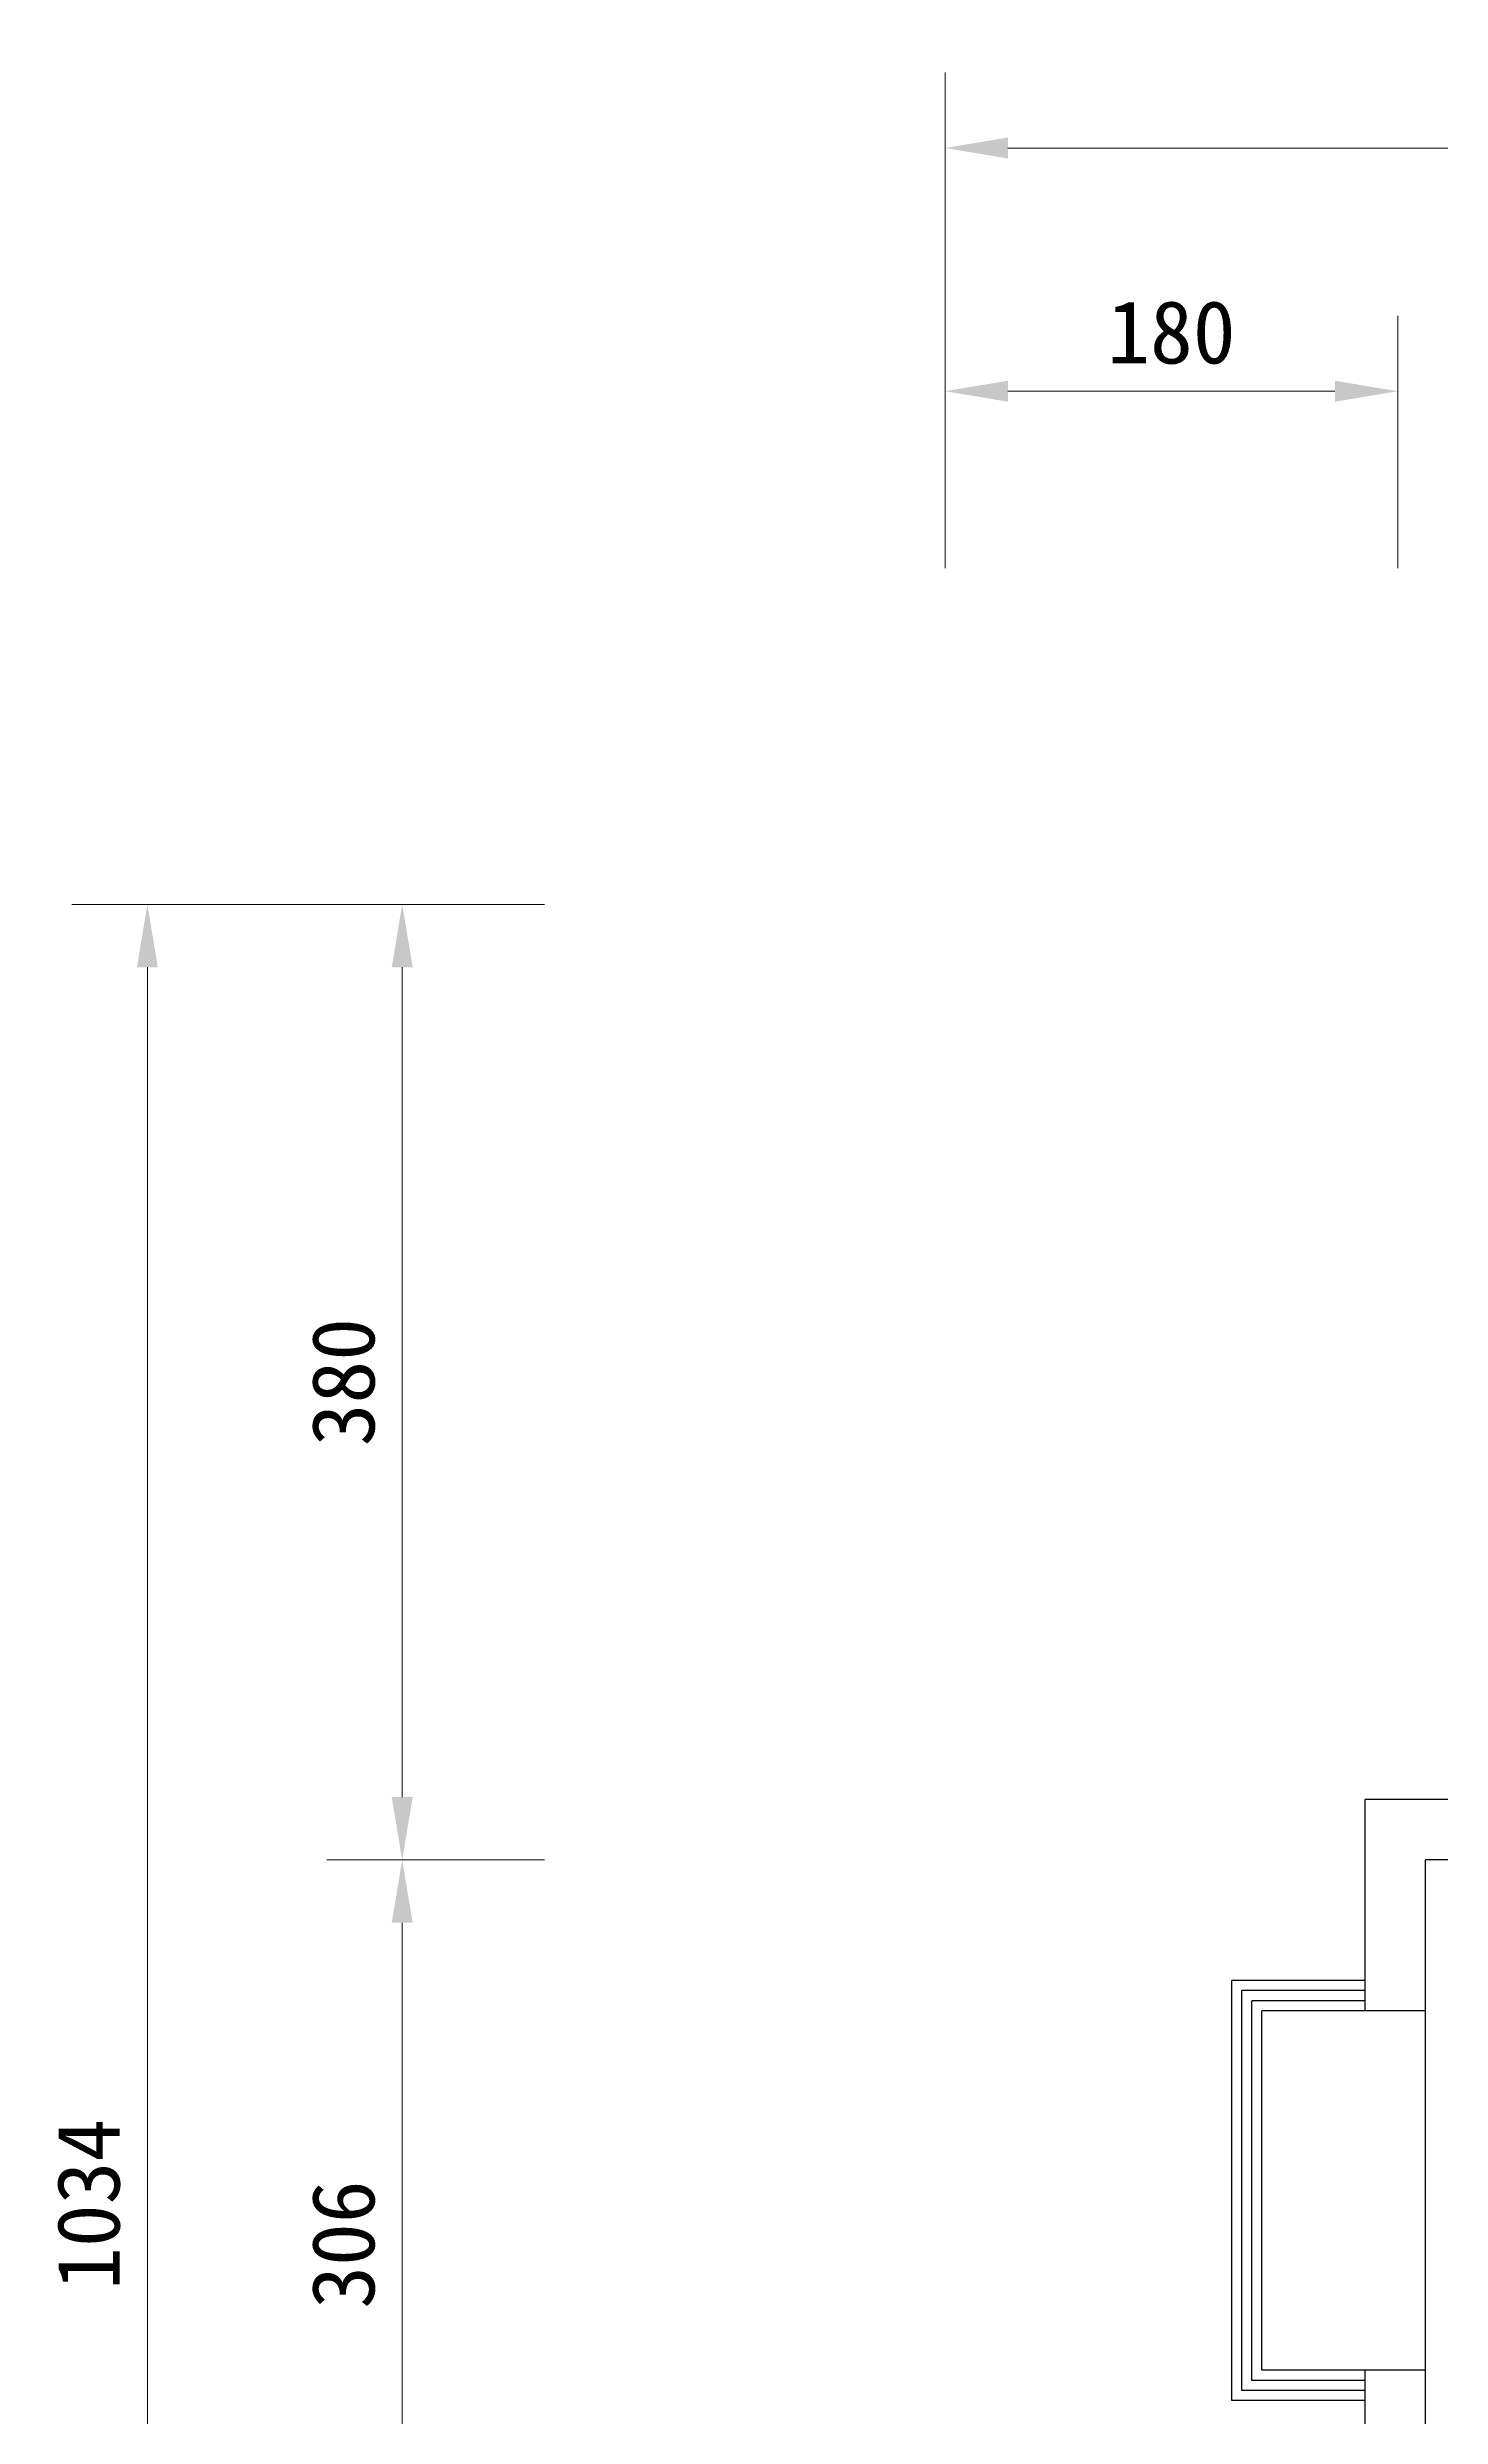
# Model space of a CAD drawing. Header units: centimetres. Extents: x 1966 to 8787, y 7398 to 12383.
# Drawn here: x 1966 to 2520, y 11441 to 12383 of the extents above; entities that cross this region are included whole.
import ezdxf

# ---------------------------------------------------------------- set-up
doc = ezdxf.new("R2010")
doc.units = ezdxf.units.CM
doc.header["$PDMODE"] = 35
doc.styles.add('文2.5', font='kaiu.ttf', dxfattribs={"height": 2.5})
doc.dimstyles.new('DIM2.5', dxfattribs={"dimtxt": 2.5, "dimasz": 2.5, "dimexe": 3, "dimexo": 1, "dimgap": 1, "dimtad": 1, "dimdec": 1, "dimdsep": 46, "dimtxsty": '文2.5', "dimcen": 0, "dimadec": 0, "dimazin": 0, "dimtfac": 1, "dimtdec": 1, "dimtmove": 0, "dimatfit": 3, "dimfxl": 1, "dimlwd": 15, "dimlwe": 15, "dimarcsym": 0})

# ---------------------------------------------------------------- blocks, each defined once
blk = doc.blocks.new('*D6')
at = {"color": 0, "linetype": 'Continuous', "lineweight": 15, "transparency": 16777216}
for p, q in [((2163.75, 11662.49), (2077.2, 11662.49)), ((2107.2, 11381.49), (2107.2, 11637.49)), ((2163.75, 11356.49), (2077.2, 11356.49))]:
    blk.add_line(p, q, dxfattribs=at)
at = {"color": 0, "transparency": 16777216}
for points in [[(2103.03, 11637.49), (2111.36, 11637.49), (2107.2, 11662.49)], [(2103.03, 11381.49), (2111.36, 11381.49), (2107.2, 11356.49)]]:
    blk.add_solid(points, dxfattribs=at)
at = {"layer": 'DEFPOINTS', "color": 0, "transparency": 16777216}
for p in [(2107.2, 11662.49), (2173.75, 11662.49), (2173.75, 11356.49)]:
    blk.add_point(p, dxfattribs=at)
at = {"color": 0, "transparency": 16777216, "insert": (2083.87, 11509.49), "char_height": 25, "attachment_point": 5, "rotation": 90, "style": '文2.5'}
blk.add_mtext('306', dxfattribs=at)
blk = doc.blocks.new('*D7')
at = {"color": 0, "linetype": 'Continuous', "lineweight": 15, "transparency": 16777216}
for p, q in [((2163.75, 12042.49), (2077.2, 12042.49)), ((2107.2, 11687.49), (2107.2, 12017.49)), ((2163.75, 11662.49), (2077.2, 11662.49))]:
    blk.add_line(p, q, dxfattribs=at)
at = {"color": 0, "transparency": 16777216}
for points in [[(2103.03, 12017.49), (2111.36, 12017.49), (2107.2, 12042.49)], [(2103.03, 11687.49), (2111.36, 11687.49), (2107.2, 11662.49)]]:
    blk.add_solid(points, dxfattribs=at)
at = {"layer": 'DEFPOINTS', "color": 0, "transparency": 16777216}
for p in [(2107.2, 12042.49), (2173.75, 12042.49), (2173.75, 11662.49)]:
    blk.add_point(p, dxfattribs=at)
at = {"color": 0, "transparency": 16777216, "insert": (2083.87, 11852.49), "char_height": 25, "attachment_point": 5, "rotation": 90, "style": '文2.5'}
blk.add_mtext('380', dxfattribs=at)
blk = doc.blocks.new('*D17')
at = {"color": 0, "linetype": 'Continuous', "lineweight": 15, "transparency": 16777216}
for p, q in [((2322.97, 12176.27), (2322.97, 12276.59)), ((2502.97, 12176.27), (2502.97, 12276.59)), ((2347.97, 12246.59), (2477.97, 12246.59))]:
    blk.add_line(p, q, dxfattribs=at)
at = {"color": 0, "transparency": 16777216}
for points in [[(2347.97, 12250.76), (2347.97, 12242.43), (2322.97, 12246.59)], [(2477.97, 12250.76), (2477.97, 12242.43), (2502.97, 12246.59)]]:
    blk.add_solid(points, dxfattribs=at)
at = {"layer": 'DEFPOINTS', "color": 0, "transparency": 16777216}
for p in [(2502.97, 12246.59), (2322.97, 12166.27), (2502.97, 12166.27)]:
    blk.add_point(p, dxfattribs=at)
at = {"color": 0, "transparency": 16777216, "insert": (2412.97, 12269.92), "char_height": 25, "attachment_point": 5, "style": '文2.5'}
blk.add_mtext('180', dxfattribs=at)
blk = doc.blocks.new('*D23')
at = {"color": 0, "linetype": 'Continuous', "lineweight": 15, "transparency": 16777216}
for p, q in [((2163.75, 12042.49), (1975.89, 12042.49)), ((2005.89, 11033.49), (2005.89, 12017.49)), ((2163.82, 11008.49), (1975.89, 11008.49))]:
    blk.add_line(p, q, dxfattribs=at)
at = {"color": 0, "transparency": 16777216}
for points in [[(2001.72, 12017.49), (2010.05, 12017.49), (2005.89, 12042.49)], [(2001.72, 11033.49), (2010.05, 11033.49), (2005.89, 11008.49)]]:
    blk.add_solid(points, dxfattribs=at)
at = {"layer": 'DEFPOINTS', "color": 0, "transparency": 16777216}
for p in [(2005.89, 12042.49), (2173.75, 12042.49), (2173.82, 11008.49)]:
    blk.add_point(p, dxfattribs=at)
at = {"color": 0, "transparency": 16777216, "insert": (1982.56, 11525.49), "char_height": 25, "attachment_point": 5, "rotation": 90, "style": '文2.5'}
blk.add_mtext('1034', dxfattribs=at)
blk = doc.blocks.new('*D24')
at = {"color": 0, "linetype": 'Continuous', "lineweight": 15, "transparency": 16777216}
for p, q in [((2322.97, 12176.33), (2322.97, 12373.32)), ((4592.87, 12176.33), (4592.87, 12373.32)), ((2347.97, 12343.32), (4567.87, 12343.32))]:
    blk.add_line(p, q, dxfattribs=at)
at = {"color": 0, "transparency": 16777216}
for points in [[(2347.97, 12347.49), (2347.97, 12339.15), (2322.97, 12343.32)], [(4567.87, 12347.49), (4567.87, 12339.15), (4592.87, 12343.32)]]:
    blk.add_solid(points, dxfattribs=at)
at = {"layer": 'DEFPOINTS', "color": 0, "transparency": 16777216}
for p in [(4592.87, 12343.32), (2322.97, 12166.33), (4592.87, 12166.33)]:
    blk.add_point(p, dxfattribs=at)
at = {"color": 0, "transparency": 16777216, "insert": (3457.92, 12366.94), "char_height": 25, "attachment_point": 5, "style": '文2.5'}
blk.add_mtext('2269.9', dxfattribs=at)

msp = doc.modelspace()

# ---------------------------------------------------------------- linework, layer by layer
for p, q in [((2655.88, 11686.49), (2489.97, 11686.49)), ((2489.97, 11614.49), (2489.97, 11686.49)), ((2688.03, 11662.49), (2513.97, 11662.49)), ((2513.97, 11602.49), (2513.97, 11662.49)), ((2436.97, 11447.49), (2436.97, 11614.49)), ((2489.97, 11614.49), (2436.97, 11614.49)), ((2440.97, 11451.49), (2440.97, 11610.49)), ((2489.97, 11610.49), (2440.97, 11610.49)), ((2489.97, 11610.49), (2489.97, 11614.49)), ((2489.97, 11606.49), (2489.97, 11610.49)), ((2444.97, 11455.49), (2444.97, 11606.49)), ((2489.97, 11606.49), (2444.97, 11606.49)), ((2448.97, 11459.49), (2448.97, 11602.49)), ((2489.97, 11602.49), (2448.97, 11602.49)), ((2489.97, 11602.49), (2489.97, 11606.49)), ((2513.97, 11602.49), (2489.97, 11602.49)), ((2513.97, 11459.49), (2513.97, 11602.49)), ((2489.97, 11459.49), (2448.97, 11459.49)), ((2513.97, 11459.49), (2489.97, 11459.49)), ((2489.97, 11455.49), (2489.97, 11459.49)), ((2513.97, 11356.49), (2513.97, 11459.49)), ((2489.97, 11451.49), (2440.97, 11451.49)), ((2489.97, 11455.49), (2444.97, 11455.49)), ((2489.97, 11451.49), (2489.97, 11455.49)), ((2489.97, 11447.49), (2489.97, 11451.49)), ((2489.97, 11447.49), (2436.97, 11447.49)), ((2489.97, 11434.63), (2489.97, 11447.49))]:
    msp.add_line(p, q)

# ---------------------------------------------------------------- dimensions: what is measured, and where the dimension line sits
for base, p1, p2, picture, middle in [((4592.87, 12343.32), (2322.97, 12166.33), (4592.87, 12166.33), '*D24', (3457.92, 12366.94)), ((2502.97, 12246.59), (2322.97, 12166.27), (2502.97, 12166.27), '*D17', (2412.97, 12269.92))]:
    dim = msp.add_linear_dim(base=base, p1=p1, p2=p2, dimstyle='DIM2.5')
    dim.commit()
    dim.dimension.update_dxf_attribs({"geometry": picture, "text_midpoint": middle})
for base, p1, p2, picture, middle in [((2005.89, 12042.49), (2173.82, 11008.49), (2173.75, 12042.49), '*D23', (1982.56, 11525.49)), ((2107.2, 12042.49), (2173.75, 11662.49), (2173.75, 12042.49), '*D7', (2083.87, 11852.49)), ((2107.2, 11662.49), (2173.75, 11356.49), (2173.75, 11662.49), '*D6', (2083.87, 11509.49))]:
    dim = msp.add_linear_dim(base=base, p1=p1, p2=p2, angle=90, dimstyle='DIM2.5')
    dim.commit()
    dim.dimension.update_dxf_attribs({"geometry": picture, "text_midpoint": middle})

doc.saveas('drawing.dxf')
